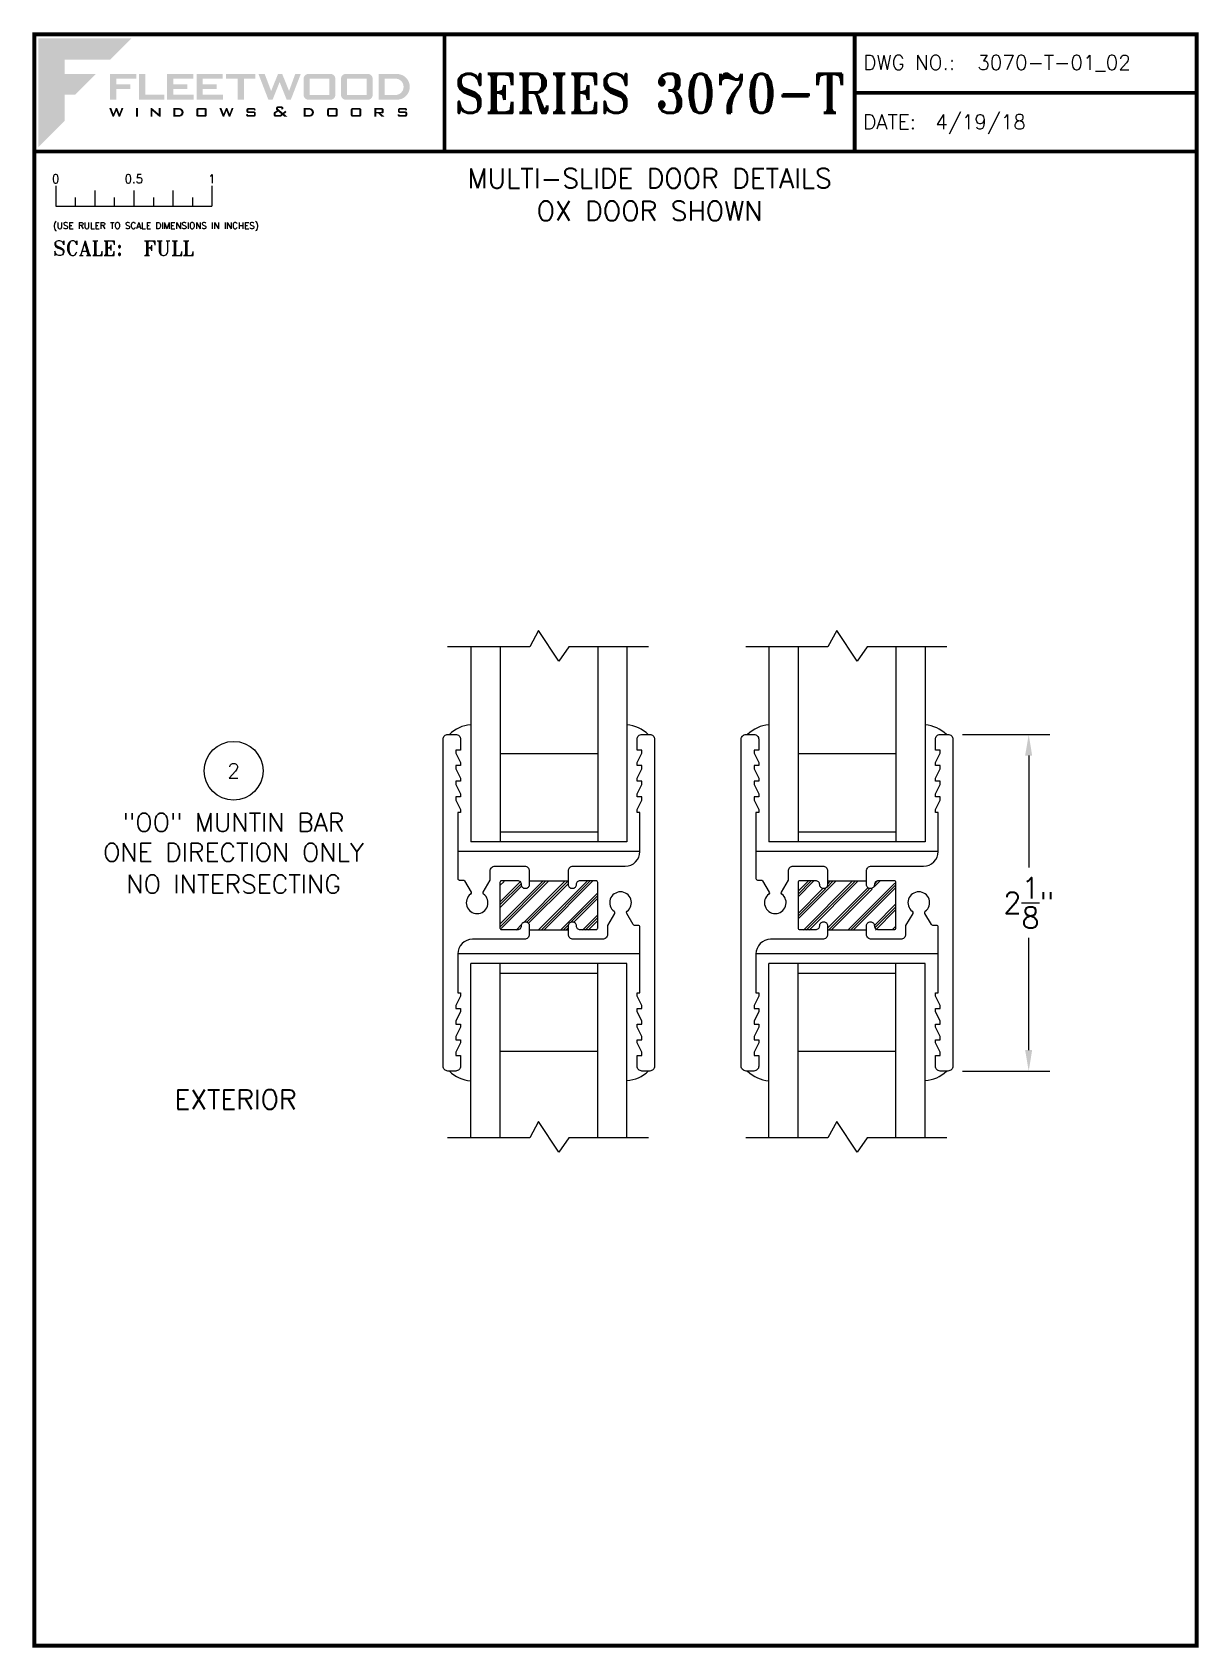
# Paper-space layout 'DETAIL 2' of a CAD drawing. Extents: x 0.3 to 7.8, y 0.1 to 10.4.
# The model-space entities are those that its viewports show. They can reach past a viewport. Long polylines and large blocks are cut down to what shows.
import ezdxf
from ezdxf.enums import TextEntityAlignment as Align

# ---------------------------------------------------------------- set-up
doc = ezdxf.new("R2010")
doc.units = 0
doc.header["$LTSCALE"] = 0.25
doc.header["$MEASUREMENT"] = 0
doc.layers.get('0').update_dxf_attribs({"linetype": 'CONTINUOUS'})
doc.layers.get('DEFPOINTS').update_dxf_attribs({"color": 1, "linetype": 'CONTINUOUS'})
for name, color, linetype in [('DIM', 7, 'CONTINUOUS'), ('GLASS-VINYL', 7, 'CONTINUOUS'), ('TEXT', 7, 'CONTINUOUS'), ('TITLE-BLOCK', 7, 'CONTINUOUS'), ('VENT', 5, 'CONTINUOUS')]:
    doc.layers.add(name, color=color, linetype=linetype)
doc.layers.add('VP', color=40, linetype='CONTINUOUS', plot=False)
doc.layers.get('VP').off()
doc.styles.add('ROMANS', font='romans')
doc.styles.add('ROMANT', font='romant')
doc.styles.add('SIMPLEX-094', font='simplex.shx', dxfattribs={"height": 0.094})
doc.styles.get("Standard").update_dxf_attribs({"font": 'simplex.shx'})
doc.dimstyles.new('FULL SCALE', dxfattribs={"dimscale": 0.75, "dimtxt": 0.18, "dimasz": 0.18, "dimexe": 0.18, "dimexo": 0.125, "dimgap": 0.09, "dimtad": 0, "dimtih": 1, "dimtoh": 1, "dimdec": 4, "dimzin": 0, "dimdsep": 46, "dimlunit": 4, "dimtxsty": 'Standard', "dimcen": 0.09, "dimadec": 0, "dimazin": 0, "dimtfac": 1, "dimtdec": 4, "dimtofl": 0, "dimtmove": 0, "dimatfit": 3, "dimfxl": 1, "dimtolj": 1, "dimtzin": 0, "dimarcsym": 0})

# ---------------------------------------------------------------- blocks, each defined once
blk = doc.blocks.new('*D51')
at = {"layer": 'DEFPOINTS', "color": 0}
for p in [(6.16, 5.956), (6.16, 3.802), (6.676, 3.802)]:
    blk.add_point(p, dxfattribs=at)
at = {"layer": 'DIM', "color": 0, "lineweight": -2}
for p, q in [((6.253, 5.956), (6.811, 5.956)), ((6.676, 5.821), (6.676, 5.104)), ((6.676, 3.937), (6.676, 4.654)), ((6.253, 3.802), (6.811, 3.802))]:
    blk.add_line(p, q, dxfattribs=at)
at = {"layer": 'DIM', "color": 0}
for points in [[(6.653, 5.821), (6.698, 5.821), (6.676, 5.956)], [(6.653, 3.937), (6.698, 3.937), (6.676, 3.802)]]:
    blk.add_solid(points, dxfattribs=at)
at = {"layer": 'DIM', "color": 0, "insert": (6.676, 4.879), "char_height": 0.135, "attachment_point": 5}
blk.add_mtext('\\A1;2{\\H1.000000x;\\S1/8;}"', dxfattribs=at)
blk = doc.blocks.new('Fleetwood_Logo_6-10-15')
at = {"true_color": 0x144494}
h = blk.add_hatch(color=154, dxfattribs=at)
h.dxf.hatch_style = 1
h.paths.add_polyline_path([(0.2526, -0.0017), (0.0019, -0.0017), (0.0019, -0.2942), (0.0725, -0.2236), (0.0725, -0.1535), (0.1007, -0.1535), (0.1567, -0.0976), (0.0725, -0.0976), (0.0725, -0.0596), (0.1946, -0.0596)])
at = {"true_color": 0x656b6f}
h = blk.add_hatch(color=251, dxfattribs=at)
h.dxf.hatch_style = 1
h.paths.add_polyline_path([(0.2487, -0.1256), (0.2112, -0.1256), (0.2112, -0.1102), (0.2647, -0.1102), (0.2647, -0.0976), (0.1946, -0.0976), (0.1946, -0.1667), (0.2112, -0.1667), (0.2112, -0.1377), (0.2487, -0.1377)])
h = blk.add_hatch(color=251, dxfattribs=at)
h.dxf.hatch_style = 1
h.paths.add_polyline_path([(0.2886, -0.0976), (0.272, -0.0976), (0.272, -0.1667), (0.3401, -0.1667), (0.3401, -0.1535), (0.2886, -0.1535)])
h = blk.add_hatch(color=251, dxfattribs=at)
h.dxf.hatch_style = 1
h.paths.add_polyline_path([(0.4175, -0.0976), (0.3474, -0.0976), (0.3474, -0.1667), (0.4185, -0.1667), (0.4185, -0.1534), (0.364, -0.1534), (0.364, -0.1377), (0.4015, -0.1377), (0.4015, -0.1256), (0.364, -0.1256), (0.364, -0.1102), (0.4175, -0.1102)])
h = blk.add_hatch(color=251, dxfattribs=at)
h.dxf.hatch_style = 1
h.paths.add_polyline_path([(0.4965, -0.0976), (0.4264, -0.0976), (0.4264, -0.1667), (0.4975, -0.1667), (0.4975, -0.1534), (0.443, -0.1534), (0.443, -0.1377), (0.4804, -0.1377), (0.4804, -0.1256), (0.443, -0.1256), (0.443, -0.1102), (0.4965, -0.1102)])
h = blk.add_hatch(color=251, dxfattribs=at)
h.dxf.hatch_style = 1
h.paths.add_polyline_path([(0.5842, -0.0976), (0.5054, -0.0976), (0.5054, -0.1102), (0.5365, -0.1102), (0.5365, -0.1667), (0.5531, -0.1667), (0.5531, -0.1102), (0.5842, -0.1102)])
h = blk.add_hatch(color=251, dxfattribs=at)
h.dxf.hatch_style = 1
h.paths.add_polyline_path([(0.6089, -0.0976), (0.5921, -0.0976), (0.6188, -0.1667), (0.63, -0.1667), (0.6489, -0.1192), (0.6679, -0.1667), (0.6789, -0.1667), (0.7056, -0.0976), (0.6908, -0.0976), (0.6742, -0.1433), (0.6558, -0.0976), (0.6446, -0.0976), (0.6261, -0.1433)])
h = blk.add_hatch(color=251, dxfattribs=at)
h.dxf.hatch_style = 1
h.paths.add_polyline_path([(0.7853, -0.0976), (0.726, -0.0976, 0.414214), (0.7133, -0.1102), (0.7133, -0.154, 0.414214), (0.726, -0.1667), (0.7853, -0.1667, 0.414214), (0.798, -0.154), (0.798, -0.1102, 0.414214)])
h.paths.add_polyline_path([(0.7819, -0.1102), (0.7819, -0.154), (0.7294, -0.154), (0.7294, -0.1102)], flags=16)
h = blk.add_hatch(color=251, dxfattribs=at)
h.dxf.hatch_style = 1
h.paths.add_polyline_path([(0.8856, -0.0976), (0.8262, -0.0976, 0.414214), (0.8136, -0.1102), (0.8136, -0.154, 0.414214), (0.8262, -0.1667), (0.8856, -0.1667, 0.414214), (0.8982, -0.154), (0.8982, -0.1102, 0.414214)])
h.paths.add_polyline_path([(0.8822, -0.1102), (0.8822, -0.154), (0.8296, -0.154), (0.8296, -0.1102)], flags=16)
h = blk.add_hatch(color=251, dxfattribs=at)
h.dxf.hatch_style = 1
h.paths.add_polyline_path([(0.9632, -0.0976), (0.914, -0.0976), (0.914, -0.1667), (0.9632, -0.1667, 1)])
h.paths.add_polyline_path([(0.9301, -0.1102), (0.9593, -0.1102, -1), (0.9593, -0.154), (0.9301, -0.154)], flags=16)
h = blk.add_hatch(color=7)
h.dxf.hatch_style = 1
h.paths.add_polyline_path([(0.2301, -0.1891), (0.2251, -0.1891), (0.2196, -0.2043), (0.2134, -0.1891), (0.2097, -0.1891), (0.2035, -0.2043), (0.1978, -0.1891), (0.1922, -0.1891), (0.2011, -0.2121), (0.2048, -0.2121), (0.2112, -0.1963), (0.2175, -0.2121), (0.2212, -0.2121)])
h = blk.add_hatch(color=7)
h.dxf.hatch_style = 1
h.paths.add_polyline_path([(0.2691, -0.1891), (0.2637, -0.1891), (0.2637, -0.2118), (0.2637, -0.2121), (0.2691, -0.2121)])
h = blk.add_hatch(color=7)
h.dxf.hatch_style = 1
h.paths.add_polyline_path([(0.3077, -0.1964), (0.3259, -0.2121), (0.3298, -0.2121), (0.3298, -0.1891), (0.325, -0.1891), (0.325, -0.2047), (0.3067, -0.1891), (0.3029, -0.1891), (0.3029, -0.2121), (0.3077, -0.2121)])
h = blk.add_hatch(color=7)
h.dxf.hatch_style = 1
h.paths.add_polyline_path([(0.3801, -0.1891), (0.3637, -0.1891), (0.3637, -0.2121), (0.3801, -0.2121, 1)])
h.paths.add_polyline_path([(0.3691, -0.2079), (0.3691, -0.1933), (0.3788, -0.1933, -1), (0.3788, -0.2079)], flags=16)
h = blk.add_hatch(color=7)
h.dxf.hatch_style = 1
h.paths.add_polyline_path([(0.4537, -0.2079), (0.4537, -0.1933, 0.414214), (0.4495, -0.1891), (0.4297, -0.1891, 0.414214), (0.4255, -0.1933), (0.4255, -0.2079, 0.414214), (0.4297, -0.2121), (0.4495, -0.2121, 0.414214)])
h.paths.add_polyline_path([(0.4308, -0.2079), (0.4308, -0.1933), (0.4484, -0.1933), (0.4484, -0.2079)], flags=16)
h = blk.add_hatch(color=7)
h.dxf.hatch_style = 1
h.paths.add_polyline_path([(0.5253, -0.1891), (0.5203, -0.1891), (0.5148, -0.2043), (0.5087, -0.1891), (0.5049, -0.1891), (0.4988, -0.2043), (0.493, -0.1891), (0.4874, -0.1891), (0.4963, -0.2121), (0.5001, -0.2121), (0.5064, -0.1963), (0.5127, -0.2121), (0.5164, -0.2121)])
h = blk.add_hatch(color=7)
h.dxf.hatch_style = 1
h.paths.add_polyline_path([(0.5801, -0.1891), (0.5643, -0.1891, 0.414214), (0.56, -0.1933), (0.56, -0.1981, 0.414214), (0.5643, -0.2024), (0.58, -0.2024), (0.58, -0.2078), (0.5637, -0.2078), (0.5637, -0.2052), (0.5591, -0.2062), (0.5591, -0.2078, 0.414214), (0.5634, -0.2121), (0.5805, -0.2121, 0.414214), (0.5848, -0.2078), (0.5848, -0.2024, 0.414214), (0.5805, -0.1982), (0.5648, -0.1982), (0.5648, -0.193), (0.5798, -0.193), (0.5798, -0.1958), (0.5843, -0.1948), (0.5843, -0.1933, 0.414214)])
h = blk.add_hatch(color=7)
h.dxf.hatch_style = 1
h.paths.add_polyline_path([(0.645, -0.1913, -0.222262), (0.6447, -0.1906), (0.6447, -0.1892), (0.6535, -0.1892), (0.6535, -0.193), (0.6587, -0.1918), (0.6587, -0.189, 0.414214), (0.6544, -0.1847), (0.6437, -0.1847, 0.414214), (0.6394, -0.189), (0.6394, -0.1922, 0.222262), (0.6407, -0.1948), (0.6415, -0.1955), (0.6345, -0.1998, 0.260684), (0.6329, -0.2027), (0.6329, -0.2078, 0.414214), (0.6372, -0.2121), (0.6514, -0.2121, 0.17577), (0.6536, -0.2113), (0.657, -0.2085), (0.6614, -0.2121), (0.6699, -0.2121), (0.6613, -0.2049), (0.6676, -0.1997), (0.6637, -0.1964), (0.6574, -0.2017)])
h.paths.add_polyline_path([(0.6532, -0.2052), (0.6509, -0.2072, -0.17577), (0.6502, -0.2074), (0.6382, -0.2074), (0.6382, -0.2033, -0.260684), (0.6387, -0.2025), (0.6451, -0.1985)], flags=16)
h = blk.add_hatch(color=7)
h.dxf.hatch_style = 1
h.paths.add_polyline_path([(0.7294, -0.1891), (0.713, -0.1891), (0.713, -0.2121), (0.7294, -0.2121, 1)])
h.paths.add_polyline_path([(0.7184, -0.2079), (0.7184, -0.1933), (0.7281, -0.1933, -1), (0.7281, -0.2079)], flags=16)
h = blk.add_hatch(color=7)
h.dxf.hatch_style = 1
h.paths.add_polyline_path([(0.8045, -0.2079), (0.8045, -0.1933, 0.414214), (0.8003, -0.1891), (0.7805, -0.1891, 0.414214), (0.7763, -0.1933), (0.7763, -0.2079, 0.414214), (0.7805, -0.2121), (0.8003, -0.2121, 0.414214)])
h.paths.add_polyline_path([(0.7816, -0.2079), (0.7816, -0.1933), (0.7992, -0.1933), (0.7992, -0.2079)], flags=16)
h = blk.add_hatch(color=7)
h.dxf.hatch_style = 1
h.paths.add_polyline_path([(0.8678, -0.2079), (0.8678, -0.1933, 0.414214), (0.8636, -0.1891), (0.8438, -0.1891, 0.414214), (0.8396, -0.1933), (0.8396, -0.2079, 0.414214), (0.8438, -0.2121), (0.8636, -0.2121, 0.414214)])
h.paths.add_polyline_path([(0.8449, -0.2079), (0.8449, -0.1933), (0.8624, -0.1933), (0.8624, -0.2079)], flags=16)
h = blk.add_hatch(color=7)
h.dxf.hatch_style = 1
h.paths.add_polyline_path([(0.9277, -0.1993), (0.9277, -0.1933, 0.414214), (0.9235, -0.1891), (0.9028, -0.1891), (0.9028, -0.2121), (0.9082, -0.2121), (0.9082, -0.2035), (0.9131, -0.2035), (0.9224, -0.2121), (0.9303, -0.2121), (0.9197, -0.2035), (0.9235, -0.2035, 0.414214)])
h.paths.add_polyline_path([(0.9082, -0.1993), (0.9082, -0.1933), (0.9214, -0.1933, -0.414214), (0.9224, -0.1943), (0.9224, -0.1983, -0.414214), (0.9214, -0.1993)], flags=16)
h = blk.add_hatch(color=7)
h.dxf.hatch_style = 1
h.paths.add_polyline_path([(0.9867, -0.1982), (0.971, -0.1982), (0.971, -0.193), (0.9859, -0.193), (0.9859, -0.1958), (0.9905, -0.1948), (0.9905, -0.1933, 0.414214), (0.9863, -0.1891), (0.9705, -0.1891, 0.414214), (0.9662, -0.1933), (0.9662, -0.1981, 0.414214), (0.9705, -0.2024), (0.9862, -0.2024), (0.9862, -0.2078), (0.9699, -0.2078), (0.9699, -0.2052), (0.9653, -0.2062), (0.9653, -0.2078, 0.414214), (0.9696, -0.2121), (0.9867, -0.2121, 0.414214), (0.991, -0.2078), (0.991, -0.2024, 0.414214)])
blk = doc.blocks.new('A-SIZE_P')
at = {"const_width": 0.025}
blk.add_lwpolyline([(0.313, 0.125), (7.751, 0.125), (7.751, 10.437), (0.313, 10.437)], close=True, dxfattribs=at)
for points in [[(2.938, 10.437), (2.938, 9.687)], [(5.563, 10.437), (5.563, 9.687)], [(5.563, 10.062), (7.751, 10.062)], [(0.313, 9.687), (7.751, 9.687)]]:
    blk.add_lwpolyline(points, dxfattribs=at)
at = {"xscale": 2.387023416083395, "yscale": 2.387023416083395, "zscale": 2.387023416083395}
blk.add_blockref('Fleetwood_Logo_6-10-15', (0.334, 10.416), dxfattribs=at)
for s, style, p in [('DWG NO.:', 'SIMPLEX-094', (5.617, 10.209)), ('DATE:', 'SIMPLEX-094', (5.616, 9.829)), ('SCALE:', 'ROMANT', (0.433, 9.022))]:
    blk.add_text(s, height=0.094, dxfattribs=dict(style=style)).set_placement(p)
for tag, p, style in [('DWG_NO', (6.346, 10.209), 'SIMPLEX-094'), ('DATE', (6.077, 9.829), 'SIMPLEX-094'), ('SCALE', (1.011, 9.02), 'ROMANT')]:
    blk.add_attdef(tag, p, '', height=0.094, dxfattribs=dict(style=style))
for tag, height, style, width, p, p2 in [('DWG_NO_F', 0.094, 'SIMPLEX-094', 1.745692, (6.347, 10.209), (7.683, 10.209)), ('PRODUCT', 0.25, 'ROMANT', 1.390728, (3.001, 9.934), (5.5, 9.934))]:
    blk.add_attdef(tag, text='', height=height, dxfattribs=dict(style=style, width=width)).set_placement(p, p2, align=Align.FIT)
blk = doc.blocks.new('sectball')
blk.add_circle((0, 0), 0.125)
blk.add_attdef('NO', text='', height=0.062).set_placement((0, 0), align=Align.MIDDLE_CENTER)
for tag, p in [('LINE1', (0, -0.2588)), ('LINE2', (0, -0.3864)), ('LINE3', (0, -0.5214))]:
    blk.add_attdef(tag, text='', height=0.078).set_placement(p, align=Align.CENTER)
blk = doc.blocks.new('Full')
for p, q in [((0.137, -0.219), (0.137, -0.35)), ((0.262, -0.294), (0.262, -0.35)), ((0.387, -0.249), (0.387, -0.35)), ((0.512, -0.294), (0.512, -0.35)), ((0.637, -0.249), (0.637, -0.35)), ((0.762, -0.294), (0.762, -0.35)), ((0.887, -0.249), (0.887, -0.35)), ((1.012, -0.294), (1.012, -0.35)), ((1.137, -0.219), (1.137, -0.35)), ((0.137, -0.35), (1.137, -0.35))]:
    blk.add_line(p, q)
for s, p in [('0', (0.137, -0.219)), ('0.5', (0.637, -0.219)), ('1', (1.137, -0.219))]:
    blk.add_text(s, height=0.055).set_placement(p, align=Align.BOTTOM_CENTER)
at = {"style": 'ROMANS'}
blk.add_text('(USE RULER TO SCALE DIMENSIONS IN INCHES)', height=0.04115, dxfattribs=at).set_placement((0.12, -0.495))
blk = doc.blocks.new('3091 MUNTIN BAR')
at = {"linetype": 'Continuous'}
h = blk.add_hatch(dxfattribs=at)
h.set_pattern_fill('PLAST', scale=0.4, angle=45, style=0)
h.set_pattern_definition([(45, (-6.89048, -24.30116), (-0.07071068, 0.07071068), []), (45, (-6.89932, -24.29232), (-0.07071068, 0.07071068), []), (45, (-6.90816, -24.28348), (-0.07071068, 0.07071068), [])])
edge = h.paths.add_edge_path()
edge.add_line((-0.802, 0.137), (-0.552, 0.137))
edge.add_line((-0.552, 0.137), (-0.552, 0.11))
edge.add_arc((-0.526, 0.11), 0.025, 180, 364.5812)
edge.add_line((-0.502, 0.112), (-0.502, 0.137))
edge.add_line((-0.502, 0.137), (-0.395, 0.137))
edge.add_arc((-0.395, 0.106), 0.031, 0, 90, ccw=False)
edge.add_line((-0.364, 0.106), (-0.364, -0.144))
edge.add_arc((-0.395, -0.144), 0.031, 270, 360, ccw=False)
edge.add_line((-0.395, -0.175), (-0.502, -0.175))
edge.add_line((-0.502, -0.175), (-0.502, -0.15))
edge.add_arc((-0.527, -0.15), 0.025, 0, 175.4188)
edge.add_line((-0.552, -0.148), (-0.552, -0.175))
edge.add_line((-0.552, -0.175), (-0.802, -0.175))
edge.add_line((-0.802, -0.175), (-0.802, -0.15))
edge.add_arc((-0.827, -0.15), 0.025, 0, 175.4188)
edge.add_arc((-0.881, -0.146), 0.0297, 278.9864, 355.4188, ccw=False)
edge.add_line((-0.877, -0.175), (-0.959, -0.175))
edge.add_arc((-0.959, -0.144), 0.031, 180, 270, ccw=False)
edge.add_line((-0.99, -0.144), (-0.99, 0.106))
edge.add_arc((-0.959, 0.106), 0.031, 90, 180, ccw=False)
edge.add_line((-0.959, 0.137), (-0.852, 0.137))
edge.add_line((-0.852, 0.137), (-0.852, 0.112))
edge.add_arc((-0.827, 0.112), 0.025, 180, 359.9954)
edge.add_line((-0.802, 0.112), (-0.802, 0.137))
at = {"color": 7}
for p, q in [((-0.552, 0.137), (-0.802, 0.137)), ((-0.552, -0.175), (-0.802, -0.175))]:
    blk.add_line(p, q, dxfattribs=at)
for points in [[(-0.802, 0.13), (-0.802, 0.115, -0.414214), (-0.827, 0.09), (-0.827, 0.09, -0.414214), (-0.852, 0.115, 0.414214), (-0.877, 0.14), (-0.98, 0.14, 0.414214), (-0.99, 0.13), (-0.99, -0.162, 0.414214), (-0.98, -0.172), (-0.877, -0.172, 0.414214), (-0.852, -0.147), (-0.852, -0.147, -0.414214), (-0.827, -0.122), (-0.827, -0.122, -0.414214), (-0.802, -0.147), (-0.802, -0.203, -0.414214), (-0.833, -0.234), (-1.166, -0.234, 0.414214), (-1.26, -0.328), (-1.26, -0.577), (-1.242, -0.577), (-1.242, -0.597), (-1.272, -0.657), (-1.272, -0.677), (-1.242, -0.677), (-1.242, -0.697), (-1.272, -0.757), (-1.272, -0.777), (-1.242, -0.777), (-1.242, -0.797), (-1.272, -0.857), (-1.272, -0.877), (-1.242, -0.877), (-1.242, -0.897), (-1.272, -0.957), (-1.272, -0.977), (-1.242, -0.977), (-1.242, -1.046, -0.414214), (-1.273, -1.077), (-1.323, -1.077, -0.414214), (-1.354, -1.046), (-1.354, 1.046, -0.414214), (-1.323, 1.077), (-1.273, 1.077, -0.414214), (-1.242, 1.046), (-1.242, 0.977), (-1.272, 0.977), (-1.272, 0.957), (-1.242, 0.897), (-1.242, 0.877), (-1.272, 0.877), (-1.272, 0.857), (-1.242, 0.797), (-1.242, 0.777), (-1.272, 0.777), (-1.272, 0.757), (-1.242, 0.697), (-1.242, 0.677), (-1.272, 0.677), (-1.272, 0.657), (-1.242, 0.597), (-1.242, 0.577), (-1.26, 0.577), (-1.26, 0.155, 0.414214), (-1.25, 0.145), (-1.226, 0.145, -0.267949), (-1.217, 0.14), (-1.175, 0.068, -0.377509), (-1.178, 0.055, 2.965263), (-1.094, 0.055, -0.377509), (-1.097, 0.068), (-1.052, 0.145), (-1.052, 0.203, -0.414214), (-1.021, 0.234), (-0.832, 0.234, -0.414214), (-0.802, 0.204), (-0.802, 0.123)], [(-0.552, 0.123), (-0.552, 0.204, -0.414214), (-0.522, 0.234), (-0.188, 0.234, 0.414214), (-0.094, 0.328), (-0.094, 0.577), (-0.112, 0.577), (-0.112, 0.597), (-0.082, 0.657), (-0.082, 0.677), (-0.112, 0.677), (-0.112, 0.697), (-0.082, 0.757), (-0.082, 0.777), (-0.112, 0.777), (-0.112, 0.797), (-0.082, 0.857), (-0.082, 0.877), (-0.112, 0.877), (-0.112, 0.897), (-0.082, 0.957), (-0.082, 0.977), (-0.112, 0.977), (-0.112, 1.046, -0.414214), (-0.081, 1.077), (-0.031, 1.077, -0.414214), (0, 1.046), (0, -1.046, -0.414214), (-0.031, -1.077), (-0.081, -1.077, -0.414214), (-0.112, -1.046), (-0.112, -0.977), (-0.082, -0.977), (-0.082, -0.957), (-0.112, -0.897), (-0.112, -0.877), (-0.082, -0.877), (-0.082, -0.857), (-0.112, -0.797), (-0.112, -0.777), (-0.082, -0.777), (-0.082, -0.757), (-0.112, -0.697), (-0.112, -0.677), (-0.082, -0.677), (-0.082, -0.657), (-0.112, -0.597), (-0.112, -0.577), (-0.094, -0.577), (-0.094, -0.155, 0.414214), (-0.104, -0.145), (-0.128, -0.145, -0.267949), (-0.137, -0.14), (-0.179, -0.068, -0.377509), (-0.176, -0.055, 2.965263), (-0.26, -0.055, -0.377509), (-0.257, -0.068), (-0.302, -0.145), (-0.302, -0.203, -0.414214), (-0.333, -0.234), (-0.521, -0.234, -0.414214), (-0.552, -0.203), (-0.552, -0.147, -0.414214), (-0.527, -0.122, -0.414214), (-0.502, -0.147, 0.414214), (-0.477, -0.172), (-0.374, -0.172, 0.414214), (-0.364, -0.162), (-0.364, 0.13, 0.414214), (-0.374, 0.14), (-0.477, 0.14, 0.414214), (-0.502, 0.115), (-0.502, 0.115, -0.414214), (-0.527, 0.09), (-0.527, 0.09, -0.414214), (-0.552, 0.115), (-0.552, 0.13)]]:
    blk.add_lwpolyline(points, format="xyb")

msp = doc.modelspace()

# ---------------------------------------------------------------- linework, layer by layer
at = {"layer": 'GLASS-VINYL'}
for p, q in [((-0.852, 15.131), (-0.852, 13.882)), ((-0.664, 15.131), (-0.664, 13.882)), ((-0.039, 15.131), (-0.039, 13.882)), ((0.148, 15.131), (0.148, 13.882)), ((1.056, 15.131), (1.056, 13.882)), ((1.244, 15.131), (1.244, 13.882)), ((1.869, 15.131), (1.869, 13.882)), ((2.056, 15.131), (2.056, 13.882)), ((-0.039, 14.445), (-0.664, 14.445)), ((1.869, 14.445), (1.244, 14.445)), ((0.148, 13.882), (-0.852, 13.882)), ((-0.039, 13.944), (-0.664, 13.944)), ((2.056, 13.882), (1.056, 13.882)), ((1.869, 13.944), (1.244, 13.944)), ((0.231, 13.82), (-0.935, 13.82)), ((2.139, 13.82), (0.973, 13.82)), ((0.231, 13.165), (-0.935, 13.165)), ((2.139, 13.165), (0.973, 13.165)), ((-0.852, 11.989), (-0.852, 13.103)), ((0.148, 13.103), (-0.852, 13.103)), ((-0.664, 11.989), (-0.664, 13.103)), ((-0.039, 13.041), (-0.664, 13.041)), ((-0.039, 11.989), (-0.039, 13.103)), ((0.148, 11.989), (0.148, 13.103)), ((1.056, 11.989), (1.056, 13.103)), ((2.056, 13.103), (1.056, 13.103)), ((1.244, 11.989), (1.244, 13.103)), ((1.869, 13.041), (1.244, 13.041)), ((1.869, 11.989), (1.869, 13.103)), ((2.056, 11.989), (2.056, 13.103)), ((-0.039, 12.54), (-0.664, 12.54)), ((1.869, 12.54), (1.244, 12.54))]:
    msp.add_line(p, q, dxfattribs=at)
for points in [[(0.286, 15.131), (-0.224, 15.131), (-0.288, 15.039), (-0.418, 15.235), (-0.474, 15.131), (-1, 15.131)], [(2.194, 15.131), (1.684, 15.131), (1.62, 15.039), (1.49, 15.235), (1.434, 15.131), (0.908, 15.131)], [(0.286, 11.989), (-0.224, 11.989), (-0.288, 11.897), (-0.418, 12.093), (-0.474, 11.989), (-1, 11.989)], [(2.194, 11.989), (1.684, 11.989), (1.62, 11.897), (1.49, 12.093), (1.434, 11.989), (0.908, 11.989)]]:
    msp.add_lwpolyline(points, dxfattribs=at)
for centre, start, end in [((-0.834, 14.415), 94.8177, 135.0644), ((0.132, 14.413), 45.7474, 85.7192), ((1.074, 14.415), 94.8177, 135.0644), ((2.04, 14.413), 45.7474, 85.7192), ((-0.834, 12.57), 224.9356, 265.1823), ((0.132, 12.572), 274.2808, 314.2526), ((1.074, 12.57), 224.9356, 265.1823), ((2.04, 12.572), 274.2808, 314.2526)]:
    msp.add_arc(centre, 0.218, start, end, dxfattribs=at)

# ---------------------------------------------------------------- block references
at = {"layer": 'VENT'}
for p in [(0.325, 13.493), (2.233, 13.493)]:
    msp.add_blockref('3091 MUNTIN BAR', p, dxfattribs=at)

psp = doc.layouts.new('DETAIL 2')

# ---------------------------------------------------------------- block references
at = {"layer": 'TEXT', "xscale": 1.504, "yscale": 1.504, "zscale": 1.504}
psp.add_blockref('sectball', (1.58858, 5.724), dxfattribs=at).add_auto_attribs({'NO': '2', 'LINE1': '"OO" MUNTIN BAR', 'LINE2': 'ONE DIRECTION ONLY', 'LINE3': 'NO INTERSECTING'})
at = {"layer": 'TITLE-BLOCK'}
ref = psp.add_blockref('A-SIZE_P', (0, 0), dxfattribs=at)
ref.add_attrib('DATE', '4/19/18', (6.07741, 9.82884), dxfattribs={"layer": '0', "height": 0.094, "style": 'SIMPLEX-094'})
ref.add_attrib('SCALE', 'FULL', (1.01101, 9.02035), dxfattribs={"layer": '0', "height": 0.094, "style": 'ROMANT'})
ref.add_attrib('PRODUCT', 'SERIES 3070-T', dxfattribs={"layer": '0', "height": 0.25, "style": 'ROMANT', "width": 0.807692}).set_placement((3.0005, 9.93352), (5.5005, 9.93352), align=Align.FIT)
ref.add_attrib('DWG_NO', '3070-T-01_02', (6.34634, 10.20879), dxfattribs={"layer": '0', "height": 0.094, "style": 'SIMPLEX-094'})
psp.add_blockref('Full', (0.313, 9.687), dxfattribs=at)

# ---------------------------------------------------------------- texts
at = {"layer": 'DIM', "insert": (4.2505, 9.41101), "char_height": 0.125, "width": 2.875, "attachment_point": 5}
psp.add_mtext('MULTI-SLIDE DOOR DETAILS\\POX DOOR SHOWN', dxfattribs=at)
at = {"layer": 'TEXT'}
psp.add_text('EXTERIOR', height=0.125, dxfattribs=at).set_placement((1.6002, 3.55819), align=Align.CENTER)

# ---------------------------------------------------------------- dimensions: what is measured, and where the dimension line sits
at = {"layer": 'DIM'}
dim = psp.add_linear_dim(base=(6.6759, 3.80228), p1=(6.15954, 5.95628), p2=(6.15954, 3.80228), angle=90, dimstyle='FULL SCALE', dxfattribs=at)
dim.commit()
dim.dimension.update_dxf_attribs({"geometry": '*D51', "text_midpoint": (6.6759, 4.87928), "dimtype": 160})

# ---------------------------------------------------------------- viewports
at = {"layer": 'VP'}
psp.add_viewport(center=(4.43546, 4.96348), size=(3.90422, 3.3773497), view_center_point=(0.47801, 13.57681), view_height=3.3773497, dxfattribs=at)

doc.saveas('drawing.dxf')
